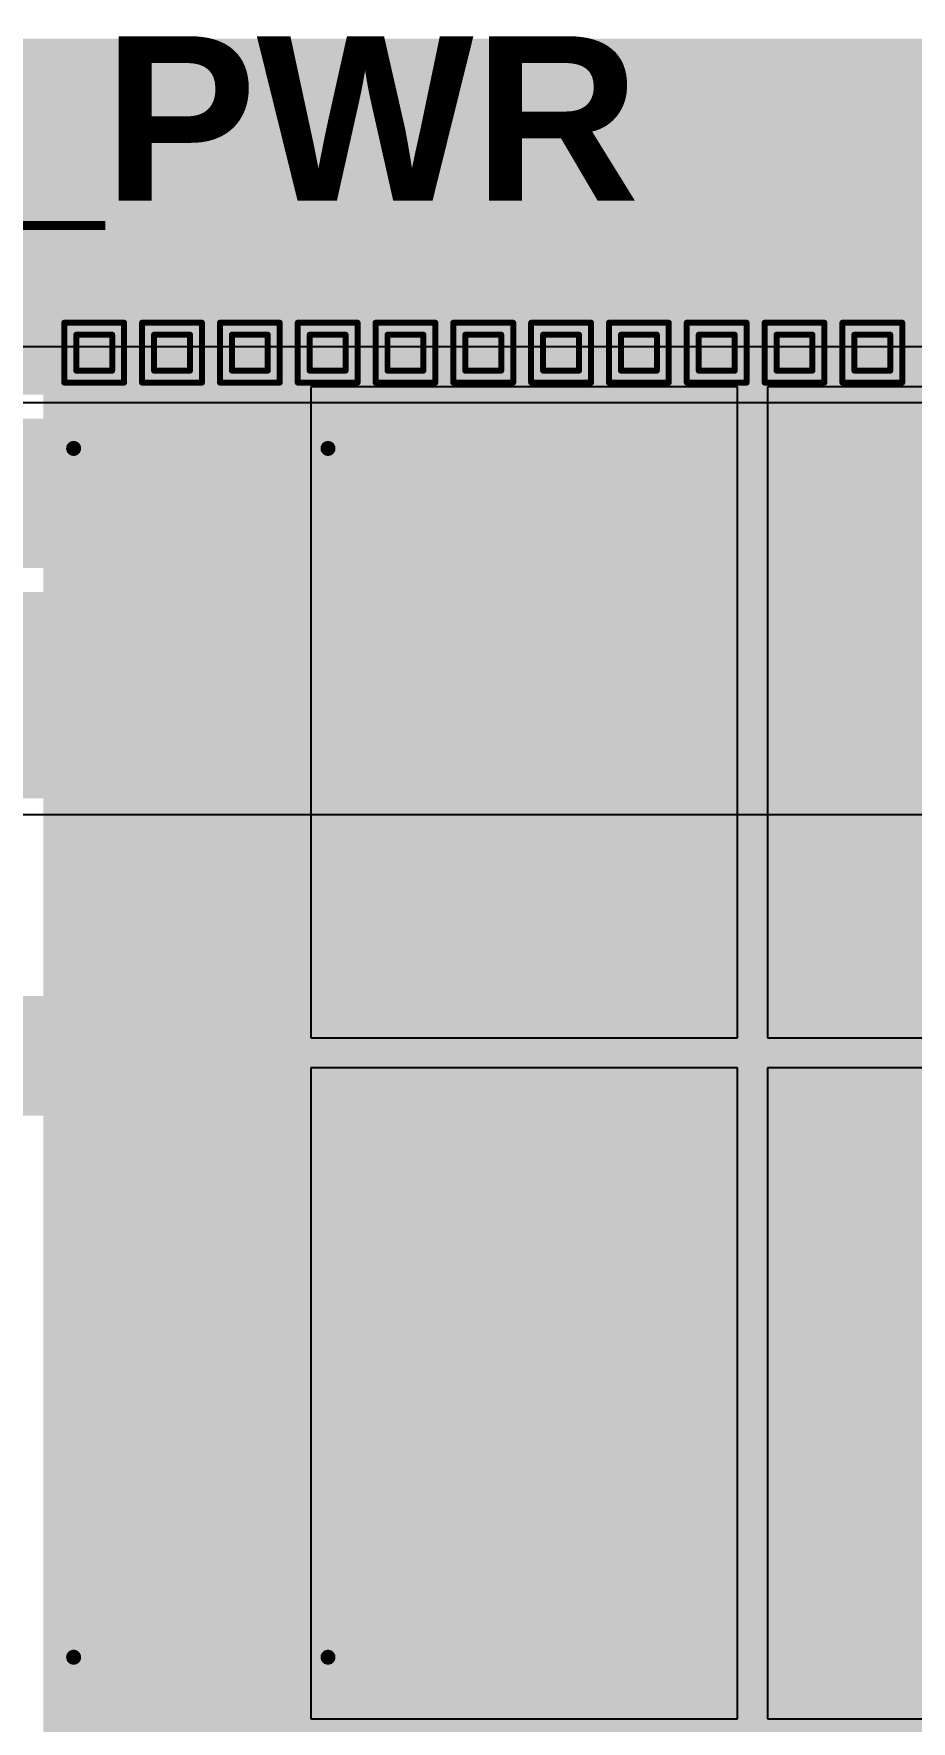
# Model space of a CAD drawing. Header units: inches. Extents: x -0.3 to 9.9, y -0.4 to 5.
# Drawn here: x 2.461 to 2.754, y 2.211 to 2.775 of the extents above; entities that cross this region are included whole.
import ezdxf

# ---------------------------------------------------------------- set-up
doc = ezdxf.new("R2010")
doc.units = ezdxf.units.IN
doc.header["$MEASUREMENT"] = 0
for name, color, linetype in [('Board Outline', 216, 'Continuous'), ('Bottom Layer', 5, 'Continuous'), ('Bottom Solder', 6, 'Continuous'), ('Drill Drawing', 1, 'Continuous'), ('Top Layer', 1, 'Continuous'), ('Top Overlay', 2, 'Continuous'), ('Top Paste', 8, 'Continuous'), ('Top Solder', 216, 'Continuous'), ('Via Holes', 16, 'Continuous')]:
    doc.layers.add(name, color=color, linetype=linetype)
doc.styles.add('Arial_Bold', font='', dxfattribs={"height": 0.2})
doc.styles.get('Arial_Bold').set_extended_font_data('Arial', bold=True)

# ---------------------------------------------------------------- blocks, each defined once
blk = doc.blocks.new('DDPAK_58')
at = {"layer": 'Top Layer'}
for points in [[(-0.2126, 0.32648), (0.2126, 0.32648), (0.2126, 0.05128), (-0.2126, 0.05128)], [(-0.15492, -0.14636), (-0.1128, -0.14636), (-0.1128, -0.2314), (-0.15492, -0.2314)], [(-0.08799, -0.14636), (-0.04587, -0.14636), (-0.04587, -0.2314), (-0.08799, -0.2314)], [(-0.02106, -0.14636), (0.02106, -0.14636), (0.02106, -0.2314), (-0.02106, -0.2314)], [(0.04587, -0.14636), (0.08799, -0.14636), (0.08799, -0.2314), (0.04587, -0.2314)], [(0.1128, -0.14636), (0.15492, -0.14636), (0.15492, -0.2314), (0.1128, -0.2314)]]:
    blk.add_hatch(color=1, dxfattribs=at).paths.add_polyline_path(points)
at = {"layer": 'Top Paste'}
for points in [[(-0.2126, 0.32648), (0.2126, 0.32648), (0.2126, 0.05128), (-0.2126, 0.05128)], [(-0.15492, -0.14636), (-0.1128, -0.14636), (-0.1128, -0.2314), (-0.15492, -0.2314)], [(-0.08799, -0.14636), (-0.04587, -0.14636), (-0.04587, -0.2314), (-0.08799, -0.2314)], [(-0.02106, -0.14636), (0.02106, -0.14636), (0.02106, -0.2314), (-0.02106, -0.2314)], [(0.04587, -0.14636), (0.08799, -0.14636), (0.08799, -0.2314), (0.04587, -0.2314)], [(0.1128, -0.14636), (0.15492, -0.14636), (0.15492, -0.2314), (0.1128, -0.2314)]]:
    blk.add_hatch(color=8, dxfattribs=at).paths.add_polyline_path(points)
at = {"layer": 'Top Solder'}
for points in [[(-0.21457, 0.32844), (0.21457, 0.32844), (0.21457, 0.04931), (-0.21457, 0.04931)], [(-0.15689, -0.14439), (-0.11083, -0.14439), (-0.11083, -0.23337), (-0.15689, -0.23337)], [(-0.08996, -0.14439), (-0.0439, -0.14439), (-0.0439, -0.23337), (-0.08996, -0.23337)], [(-0.02303, -0.14439), (0.02303, -0.14439), (0.02303, -0.23337), (-0.02303, -0.23337)], [(0.0439, -0.14439), (0.08996, -0.14439), (0.08996, -0.23337), (0.0439, -0.23337)], [(0.11083, -0.14439), (0.15689, -0.14439), (0.15689, -0.23337), (0.11083, -0.23337)]]:
    blk.add_hatch(color=216, dxfattribs=at).paths.add_polyline_path(points)
at = {"layer": 'Top Overlay'}
for points in [[(0.202, 0.35, 0.005, 0.005, 0), (-0.202, 0.35, 0.005, 0.005, 0)], [(-0.202, 0.332, 0.005, 0.005, 0), (-0.202, 0.35, 0.005, 0.005, 0)], [(0.202, 0.332, 0.005, 0.005, 0), (0.202, 0.35, 0.005, 0.005, 0)], [(0.202, 0.35, 0.005, 0.005, 0), (0.202, 0.35, 0.005, 0.005, 0)], [(-0.202, -0.038, 0.005, 0.005, 0), (-0.202, 0.047, 0.005, 0.005, 0)], [(0.202, -0.038, 0.005, 0.005, 0), (0.202, 0.047, 0.005, 0.005, 0)], [(0.202, -0.038, 0.005, 0.005, 0), (-0.202, -0.038, 0.005, 0.005, 0)], [(-0.162, -0.191, 0.01, 0.01, 0), (-0.167, -0.186, 0.01, 0.01, 0)], [(-0.167, -0.196, 0.01, 0.01, 0), (-0.167, -0.186, 0.01, 0.01, 0)], [(-0.167, -0.196, 0.01, 0.01, 0), (-0.162, -0.191, 0.01, 0.01, 0)]]:
    blk.add_lwpolyline(points, format="xyseb", dxfattribs=at)
for points in [[(-0.20325, 0.35, 0.0025, 0.0025, 1), (-0.20075, 0.35, 0.0025, 0.0025, 1)], [(-0.20325, 0.35, 0.0025, 0.0025, 1), (-0.20075, 0.35, 0.0025, 0.0025, 1)], [(0.20075, 0.35, 0.0025, 0.0025, 1), (0.20325, 0.35, 0.0025, 0.0025, 1)], [(0.20075, 0.35, 0.0025, 0.0025, 1), (0.20325, 0.35, 0.0025, 0.0025, 1)], [(0.20075, 0.35, 0.0025, 0.0025, 1), (0.20325, 0.35, 0.0025, 0.0025, 1)], [(0.20075, 0.35, 0.0025, 0.0025, 1), (0.20325, 0.35, 0.0025, 0.0025, 1)], [(-0.20325, 0.332, 0.0025, 0.0025, 1), (-0.20075, 0.332, 0.0025, 0.0025, 1)], [(0.20075, 0.332, 0.0025, 0.0025, 1), (0.20325, 0.332, 0.0025, 0.0025, 1)], [(-0.20325, 0.047, 0.0025, 0.0025, 1), (-0.20075, 0.047, 0.0025, 0.0025, 1)], [(0.20075, 0.047, 0.0025, 0.0025, 1), (0.20325, 0.047, 0.0025, 0.0025, 1)], [(-0.20325, -0.038, 0.0025, 0.0025, 1), (-0.20075, -0.038, 0.0025, 0.0025, 1)], [(-0.20325, -0.038, 0.0025, 0.0025, 1), (-0.20075, -0.038, 0.0025, 0.0025, 1)], [(0.20075, -0.038, 0.0025, 0.0025, 1), (0.20325, -0.038, 0.0025, 0.0025, 1)], [(0.20075, -0.038, 0.0025, 0.0025, 1), (0.20325, -0.038, 0.0025, 0.0025, 1)], [(-0.1695, -0.186, 0.005, 0.005, 1), (-0.1645, -0.186, 0.005, 0.005, 1)], [(-0.1695, -0.186, 0.005, 0.005, 1), (-0.1645, -0.186, 0.005, 0.005, 1)], [(-0.1645, -0.191, 0.005, 0.005, 1), (-0.1595, -0.191, 0.005, 0.005, 1)], [(-0.1645, -0.191, 0.005, 0.005, 1), (-0.1595, -0.191, 0.005, 0.005, 1)], [(-0.1695, -0.196, 0.005, 0.005, 1), (-0.1645, -0.196, 0.005, 0.005, 1)], [(-0.1695, -0.196, 0.005, 0.005, 1), (-0.1645, -0.196, 0.005, 0.005, 1)]]:
    blk.add_lwpolyline(points, format="xyseb", close=True, dxfattribs=at)

msp = doc.modelspace()

# ---------------------------------------------------------------- hatches: boundary and pattern name
at = {"layer": 'Bottom Layer'}
for points in [[(2.30882, 2.65395), (2.83982, 2.65395), (2.83982, 2.76295), (2.30882, 2.76295)], [(2.395, 2.519), (3.219, 2.519), (3.219, 2.588), (2.395, 2.588)]]:
    msp.add_hatch(color=5, dxfattribs=at).paths.add_polyline_path(points)
h = msp.add_hatch(color=5, dxfattribs=at)
edge = h.paths.add_edge_path()
edge.add_arc((2.48082, 2.66795), 0.01181, 0, 360)
h = msp.add_hatch(color=5, dxfattribs=at)
edge = h.paths.add_edge_path()
edge.add_arc((2.50682, 2.66795), 0.01181, 0, 360)
h = msp.add_hatch(color=5, dxfattribs=at)
edge = h.paths.add_edge_path()
edge.add_arc((2.53282, 2.66795), 0.01181, 0, 360)
h = msp.add_hatch(color=5, dxfattribs=at)
edge = h.paths.add_edge_path()
edge.add_arc((2.55882, 2.66795), 0.01181, 0, 360)
h = msp.add_hatch(color=5, dxfattribs=at)
edge = h.paths.add_edge_path()
edge.add_arc((2.58482, 2.66795), 0.01181, 0, 360)
h = msp.add_hatch(color=5, dxfattribs=at)
edge = h.paths.add_edge_path()
edge.add_arc((2.61082, 2.66795), 0.01181, 0, 360)
h = msp.add_hatch(color=5, dxfattribs=at)
edge = h.paths.add_edge_path()
edge.add_arc((2.63682, 2.66795), 0.01181, 0, 360)
h = msp.add_hatch(color=5, dxfattribs=at)
edge = h.paths.add_edge_path()
edge.add_arc((2.66282, 2.66795), 0.01181, 0, 360)
h = msp.add_hatch(color=5, dxfattribs=at)
edge = h.paths.add_edge_path()
edge.add_arc((2.68882, 2.66795), 0.01181, 0, 360)
h = msp.add_hatch(color=5, dxfattribs=at)
edge = h.paths.add_edge_path()
edge.add_arc((2.71482, 2.66795), 0.01181, 0, 360)
h = msp.add_hatch(color=5, dxfattribs=at)
edge = h.paths.add_edge_path()
edge.add_arc((2.74082, 2.66795), 0.01181, 0, 360)
at = {"layer": 'Bottom Solder'}
h = msp.add_hatch(color=6, dxfattribs=at)
edge = h.paths.add_edge_path()
edge.add_arc((2.48082, 2.66795), 0.00591, 0, 360)
h = msp.add_hatch(color=6, dxfattribs=at)
edge = h.paths.add_edge_path()
edge.add_arc((2.50682, 2.66795), 0.00591, 0, 360)
h = msp.add_hatch(color=6, dxfattribs=at)
edge = h.paths.add_edge_path()
edge.add_arc((2.53282, 2.66795), 0.00591, 0, 360)
h = msp.add_hatch(color=6, dxfattribs=at)
edge = h.paths.add_edge_path()
edge.add_arc((2.55882, 2.66795), 0.00591, 0, 360)
h = msp.add_hatch(color=6, dxfattribs=at)
edge = h.paths.add_edge_path()
edge.add_arc((2.58482, 2.66795), 0.00591, 0, 360)
h = msp.add_hatch(color=6, dxfattribs=at)
edge = h.paths.add_edge_path()
edge.add_arc((2.61082, 2.66795), 0.00591, 0, 360)
h = msp.add_hatch(color=6, dxfattribs=at)
edge = h.paths.add_edge_path()
edge.add_arc((2.63682, 2.66795), 0.00591, 0, 360)
h = msp.add_hatch(color=6, dxfattribs=at)
edge = h.paths.add_edge_path()
edge.add_arc((2.66282, 2.66795), 0.00591, 0, 360)
h = msp.add_hatch(color=6, dxfattribs=at)
edge = h.paths.add_edge_path()
edge.add_arc((2.68882, 2.66795), 0.00591, 0, 360)
h = msp.add_hatch(color=6, dxfattribs=at)
edge = h.paths.add_edge_path()
edge.add_arc((2.71482, 2.66795), 0.00591, 0, 360)
h = msp.add_hatch(color=6, dxfattribs=at)
edge = h.paths.add_edge_path()
edge.add_arc((2.74082, 2.66795), 0.00591, 0, 360)
at = {"layer": 'Top Layer'}
msp.add_hatch(color=1, dxfattribs=at).paths.add_polyline_path([(2.46382, 2.183), (2.83982, 2.183), (2.83982, 2.69195), (2.46382, 2.69195)])
h = msp.add_hatch(color=1, dxfattribs=at)
edge = h.paths.add_edge_path()
edge.add_arc((2.48082, 2.66795), 0.01181, 0, 360)
h = msp.add_hatch(color=1, dxfattribs=at)
edge = h.paths.add_edge_path()
edge.add_arc((2.50682, 2.66795), 0.01181, 0, 360)
h = msp.add_hatch(color=1, dxfattribs=at)
edge = h.paths.add_edge_path()
edge.add_arc((2.53282, 2.66795), 0.01181, 0, 360)
h = msp.add_hatch(color=1, dxfattribs=at)
edge = h.paths.add_edge_path()
edge.add_arc((2.55882, 2.66795), 0.01181, 0, 360)
h = msp.add_hatch(color=1, dxfattribs=at)
edge = h.paths.add_edge_path()
edge.add_arc((2.58482, 2.66795), 0.01181, 0, 360)
h = msp.add_hatch(color=1, dxfattribs=at)
edge = h.paths.add_edge_path()
edge.add_arc((2.61082, 2.66795), 0.01181, 0, 360)
h = msp.add_hatch(color=1, dxfattribs=at)
edge = h.paths.add_edge_path()
edge.add_arc((2.63682, 2.66795), 0.01181, 0, 360)
h = msp.add_hatch(color=1, dxfattribs=at)
edge = h.paths.add_edge_path()
edge.add_arc((2.66282, 2.66795), 0.01181, 0, 360)
h = msp.add_hatch(color=1, dxfattribs=at)
edge = h.paths.add_edge_path()
edge.add_arc((2.68882, 2.66795), 0.01181, 0, 360)
h = msp.add_hatch(color=1, dxfattribs=at)
edge = h.paths.add_edge_path()
edge.add_arc((2.71482, 2.66795), 0.01181, 0, 360)
h = msp.add_hatch(color=1, dxfattribs=at)
edge = h.paths.add_edge_path()
edge.add_arc((2.74082, 2.66795), 0.01181, 0, 360)
at = {"layer": 'Top Solder'}
h = msp.add_hatch(color=216, dxfattribs=at)
edge = h.paths.add_edge_path()
edge.add_arc((2.48082, 2.66795), 0.00591, 0, 360)
h = msp.add_hatch(color=216, dxfattribs=at)
edge = h.paths.add_edge_path()
edge.add_arc((2.50682, 2.66795), 0.00591, 0, 360)
h = msp.add_hatch(color=216, dxfattribs=at)
edge = h.paths.add_edge_path()
edge.add_arc((2.53282, 2.66795), 0.00591, 0, 360)
h = msp.add_hatch(color=216, dxfattribs=at)
edge = h.paths.add_edge_path()
edge.add_arc((2.55882, 2.66795), 0.00591, 0, 360)
h = msp.add_hatch(color=216, dxfattribs=at)
edge = h.paths.add_edge_path()
edge.add_arc((2.58482, 2.66795), 0.00591, 0, 360)
h = msp.add_hatch(color=216, dxfattribs=at)
edge = h.paths.add_edge_path()
edge.add_arc((2.61082, 2.66795), 0.00591, 0, 360)
h = msp.add_hatch(color=216, dxfattribs=at)
edge = h.paths.add_edge_path()
edge.add_arc((2.63682, 2.66795), 0.00591, 0, 360)
h = msp.add_hatch(color=216, dxfattribs=at)
edge = h.paths.add_edge_path()
edge.add_arc((2.66282, 2.66795), 0.00591, 0, 360)
h = msp.add_hatch(color=216, dxfattribs=at)
edge = h.paths.add_edge_path()
edge.add_arc((2.68882, 2.66795), 0.00591, 0, 360)
h = msp.add_hatch(color=216, dxfattribs=at)
edge = h.paths.add_edge_path()
edge.add_arc((2.71482, 2.66795), 0.00591, 0, 360)
h = msp.add_hatch(color=216, dxfattribs=at)
edge = h.paths.add_edge_path()
edge.add_arc((2.74082, 2.66795), 0.00591, 0, 360)
at = {"layer": 'Via Holes'}
h = msp.add_hatch(color=7, dxfattribs=at)
edge = h.paths.add_edge_path()
edge.add_arc((2.48082, 2.66795), 0.00591, 0, 360)
h = msp.add_hatch(color=7, dxfattribs=at)
edge = h.paths.add_edge_path()
edge.add_arc((2.50682, 2.66795), 0.00591, 0, 360)
h = msp.add_hatch(color=7, dxfattribs=at)
edge = h.paths.add_edge_path()
edge.add_arc((2.53282, 2.66795), 0.00591, 0, 360)
h = msp.add_hatch(color=7, dxfattribs=at)
edge = h.paths.add_edge_path()
edge.add_arc((2.55882, 2.66795), 0.00591, 0, 360)
h = msp.add_hatch(color=7, dxfattribs=at)
edge = h.paths.add_edge_path()
edge.add_arc((2.58482, 2.66795), 0.00591, 0, 360)
h = msp.add_hatch(color=7, dxfattribs=at)
edge = h.paths.add_edge_path()
edge.add_arc((2.61082, 2.66795), 0.00591, 0, 360)
h = msp.add_hatch(color=7, dxfattribs=at)
edge = h.paths.add_edge_path()
edge.add_arc((2.63682, 2.66795), 0.00591, 0, 360)
h = msp.add_hatch(color=7, dxfattribs=at)
edge = h.paths.add_edge_path()
edge.add_arc((2.66282, 2.66795), 0.00591, 0, 360)
h = msp.add_hatch(color=7, dxfattribs=at)
edge = h.paths.add_edge_path()
edge.add_arc((2.68882, 2.66795), 0.00591, 0, 360)
h = msp.add_hatch(color=7, dxfattribs=at)
edge = h.paths.add_edge_path()
edge.add_arc((2.71482, 2.66795), 0.00591, 0, 360)
h = msp.add_hatch(color=7, dxfattribs=at)
edge = h.paths.add_edge_path()
edge.add_arc((2.74082, 2.66795), 0.00591, 0, 360)

# ---------------------------------------------------------------- linework, layer by layer
at = {"layer": 'Board Outline'}
msp.add_lwpolyline([(-0.11718, 2.76795, 0.01, 0.01, 0), (4.62523, 2.76795, 0.01, 0.01, 0)], format="xyseb", dxfattribs=at)
at = {"layer": 'Bottom Layer'}
for p, q in [((1.47906, 2.67), (3.41771, 2.67)), ((3.10182, 2.65121), (1.84329, 2.65121)), ((2.41217, 2.51359), (3.219, 2.51359))]:
    msp.add_line(p, q, dxfattribs=at)
msp.add_lwpolyline([(1.84329, 2.62095, 0.05, 0.05, 0), (3.10182, 2.62095, 0.05, 0.05, 0)], format="xyseb", dxfattribs=at)
at = {"layer": 'Drill Drawing'}
for points in [[(2.47082, 2.67795, 0.002, 0.002, 0), (2.49082, 2.67795, 0.002, 0.002, 0)], [(2.47082, 2.65795, 0.002, 0.002, 0), (2.47082, 2.67795, 0.002, 0.002, 0)], [(2.49082, 2.65795, 0.002, 0.002, 0), (2.49082, 2.67795, 0.002, 0.002, 0)], [(2.49682, 2.67795, 0.002, 0.002, 0), (2.51682, 2.67795, 0.002, 0.002, 0)], [(2.49682, 2.65795, 0.002, 0.002, 0), (2.49682, 2.67795, 0.002, 0.002, 0)], [(2.51682, 2.65795, 0.002, 0.002, 0), (2.51682, 2.67795, 0.002, 0.002, 0)], [(2.52282, 2.67795, 0.002, 0.002, 0), (2.54282, 2.67795, 0.002, 0.002, 0)], [(2.52282, 2.65795, 0.002, 0.002, 0), (2.52282, 2.67795, 0.002, 0.002, 0)], [(2.54282, 2.65795, 0.002, 0.002, 0), (2.54282, 2.67795, 0.002, 0.002, 0)], [(2.54882, 2.67795, 0.002, 0.002, 0), (2.56882, 2.67795, 0.002, 0.002, 0)], [(2.54882, 2.65795, 0.002, 0.002, 0), (2.54882, 2.67795, 0.002, 0.002, 0)], [(2.56882, 2.65795, 0.002, 0.002, 0), (2.56882, 2.67795, 0.002, 0.002, 0)], [(2.57482, 2.67795, 0.002, 0.002, 0), (2.59482, 2.67795, 0.002, 0.002, 0)], [(2.57482, 2.65795, 0.002, 0.002, 0), (2.57482, 2.67795, 0.002, 0.002, 0)], [(2.59482, 2.65795, 0.002, 0.002, 0), (2.59482, 2.67795, 0.002, 0.002, 0)], [(2.60082, 2.67795, 0.002, 0.002, 0), (2.62082, 2.67795, 0.002, 0.002, 0)], [(2.60082, 2.65795, 0.002, 0.002, 0), (2.60082, 2.67795, 0.002, 0.002, 0)], [(2.62082, 2.65795, 0.002, 0.002, 0), (2.62082, 2.67795, 0.002, 0.002, 0)], [(2.62682, 2.67795, 0.002, 0.002, 0), (2.64682, 2.67795, 0.002, 0.002, 0)], [(2.62682, 2.65795, 0.002, 0.002, 0), (2.62682, 2.67795, 0.002, 0.002, 0)], [(2.64682, 2.65795, 0.002, 0.002, 0), (2.64682, 2.67795, 0.002, 0.002, 0)], [(2.65282, 2.67795, 0.002, 0.002, 0), (2.67282, 2.67795, 0.002, 0.002, 0)], [(2.65282, 2.65795, 0.002, 0.002, 0), (2.65282, 2.67795, 0.002, 0.002, 0)], [(2.67282, 2.65795, 0.002, 0.002, 0), (2.67282, 2.67795, 0.002, 0.002, 0)], [(2.67882, 2.67795, 0.002, 0.002, 0), (2.69882, 2.67795, 0.002, 0.002, 0)], [(2.67882, 2.65795, 0.002, 0.002, 0), (2.67882, 2.67795, 0.002, 0.002, 0)], [(2.69882, 2.65795, 0.002, 0.002, 0), (2.69882, 2.67795, 0.002, 0.002, 0)], [(2.70482, 2.67795, 0.002, 0.002, 0), (2.72482, 2.67795, 0.002, 0.002, 0)], [(2.70482, 2.65795, 0.002, 0.002, 0), (2.70482, 2.67795, 0.002, 0.002, 0)], [(2.72482, 2.65795, 0.002, 0.002, 0), (2.72482, 2.67795, 0.002, 0.002, 0)], [(2.73082, 2.67795, 0.002, 0.002, 0), (2.75082, 2.67795, 0.002, 0.002, 0)], [(2.73082, 2.65795, 0.002, 0.002, 0), (2.73082, 2.67795, 0.002, 0.002, 0)], [(2.75082, 2.65795, 0.002, 0.002, 0), (2.75082, 2.67795, 0.002, 0.002, 0)], [(2.47482, 2.67395, 0.002, 0.002, 0), (2.48682, 2.67395, 0.002, 0.002, 0)], [(2.47482, 2.66195, 0.002, 0.002, 0), (2.47482, 2.67395, 0.002, 0.002, 0)], [(2.48682, 2.66195, 0.002, 0.002, 0), (2.48682, 2.67395, 0.002, 0.002, 0)], [(2.50082, 2.67395, 0.002, 0.002, 0), (2.51282, 2.67395, 0.002, 0.002, 0)], [(2.50082, 2.66195, 0.002, 0.002, 0), (2.50082, 2.67395, 0.002, 0.002, 0)], [(2.51282, 2.66195, 0.002, 0.002, 0), (2.51282, 2.67395, 0.002, 0.002, 0)], [(2.52682, 2.67395, 0.002, 0.002, 0), (2.53882, 2.67395, 0.002, 0.002, 0)], [(2.52682, 2.66195, 0.002, 0.002, 0), (2.52682, 2.67395, 0.002, 0.002, 0)], [(2.53882, 2.66195, 0.002, 0.002, 0), (2.53882, 2.67395, 0.002, 0.002, 0)], [(2.55282, 2.67395, 0.002, 0.002, 0), (2.56482, 2.67395, 0.002, 0.002, 0)], [(2.55282, 2.66195, 0.002, 0.002, 0), (2.55282, 2.67395, 0.002, 0.002, 0)], [(2.56482, 2.66195, 0.002, 0.002, 0), (2.56482, 2.67395, 0.002, 0.002, 0)], [(2.57882, 2.67395, 0.002, 0.002, 0), (2.59082, 2.67395, 0.002, 0.002, 0)], [(2.57882, 2.66195, 0.002, 0.002, 0), (2.57882, 2.67395, 0.002, 0.002, 0)], [(2.59082, 2.66195, 0.002, 0.002, 0), (2.59082, 2.67395, 0.002, 0.002, 0)], [(2.60482, 2.67395, 0.002, 0.002, 0), (2.61682, 2.67395, 0.002, 0.002, 0)], [(2.60482, 2.66195, 0.002, 0.002, 0), (2.60482, 2.67395, 0.002, 0.002, 0)], [(2.61682, 2.66195, 0.002, 0.002, 0), (2.61682, 2.67395, 0.002, 0.002, 0)], [(2.63082, 2.67395, 0.002, 0.002, 0), (2.64282, 2.67395, 0.002, 0.002, 0)], [(2.63082, 2.66195, 0.002, 0.002, 0), (2.63082, 2.67395, 0.002, 0.002, 0)], [(2.64282, 2.66195, 0.002, 0.002, 0), (2.64282, 2.67395, 0.002, 0.002, 0)], [(2.65682, 2.67395, 0.002, 0.002, 0), (2.66882, 2.67395, 0.002, 0.002, 0)], [(2.65682, 2.66195, 0.002, 0.002, 0), (2.65682, 2.67395, 0.002, 0.002, 0)], [(2.66882, 2.66195, 0.002, 0.002, 0), (2.66882, 2.67395, 0.002, 0.002, 0)], [(2.68282, 2.67395, 0.002, 0.002, 0), (2.69482, 2.67395, 0.002, 0.002, 0)], [(2.68282, 2.66195, 0.002, 0.002, 0), (2.68282, 2.67395, 0.002, 0.002, 0)], [(2.69482, 2.66195, 0.002, 0.002, 0), (2.69482, 2.67395, 0.002, 0.002, 0)], [(2.70882, 2.67395, 0.002, 0.002, 0), (2.72082, 2.67395, 0.002, 0.002, 0)], [(2.70882, 2.66195, 0.002, 0.002, 0), (2.70882, 2.67395, 0.002, 0.002, 0)], [(2.72082, 2.66195, 0.002, 0.002, 0), (2.72082, 2.67395, 0.002, 0.002, 0)], [(2.73482, 2.67395, 0.002, 0.002, 0), (2.74682, 2.67395, 0.002, 0.002, 0)], [(2.73482, 2.66195, 0.002, 0.002, 0), (2.73482, 2.67395, 0.002, 0.002, 0)], [(2.74682, 2.66195, 0.002, 0.002, 0), (2.74682, 2.67395, 0.002, 0.002, 0)], [(2.47482, 2.66195, 0.002, 0.002, 0), (2.48682, 2.66195, 0.002, 0.002, 0)], [(2.50082, 2.66195, 0.002, 0.002, 0), (2.51282, 2.66195, 0.002, 0.002, 0)], [(2.52682, 2.66195, 0.002, 0.002, 0), (2.53882, 2.66195, 0.002, 0.002, 0)], [(2.55282, 2.66195, 0.002, 0.002, 0), (2.56482, 2.66195, 0.002, 0.002, 0)], [(2.57882, 2.66195, 0.002, 0.002, 0), (2.59082, 2.66195, 0.002, 0.002, 0)], [(2.60482, 2.66195, 0.002, 0.002, 0), (2.61682, 2.66195, 0.002, 0.002, 0)], [(2.63082, 2.66195, 0.002, 0.002, 0), (2.64282, 2.66195, 0.002, 0.002, 0)], [(2.65682, 2.66195, 0.002, 0.002, 0), (2.66882, 2.66195, 0.002, 0.002, 0)], [(2.68282, 2.66195, 0.002, 0.002, 0), (2.69482, 2.66195, 0.002, 0.002, 0)], [(2.70882, 2.66195, 0.002, 0.002, 0), (2.72082, 2.66195, 0.002, 0.002, 0)], [(2.73482, 2.66195, 0.002, 0.002, 0), (2.74682, 2.66195, 0.002, 0.002, 0)], [(2.47082, 2.65795, 0.002, 0.002, 0), (2.49082, 2.65795, 0.002, 0.002, 0)], [(2.49682, 2.65795, 0.002, 0.002, 0), (2.51682, 2.65795, 0.002, 0.002, 0)], [(2.52282, 2.65795, 0.002, 0.002, 0), (2.54282, 2.65795, 0.002, 0.002, 0)], [(2.54882, 2.65795, 0.002, 0.002, 0), (2.56882, 2.65795, 0.002, 0.002, 0)], [(2.57482, 2.65795, 0.002, 0.002, 0), (2.59482, 2.65795, 0.002, 0.002, 0)], [(2.60082, 2.65795, 0.002, 0.002, 0), (2.62082, 2.65795, 0.002, 0.002, 0)], [(2.62682, 2.65795, 0.002, 0.002, 0), (2.64682, 2.65795, 0.002, 0.002, 0)], [(2.65282, 2.65795, 0.002, 0.002, 0), (2.67282, 2.65795, 0.002, 0.002, 0)], [(2.67882, 2.65795, 0.002, 0.002, 0), (2.69882, 2.65795, 0.002, 0.002, 0)], [(2.70482, 2.65795, 0.002, 0.002, 0), (2.72482, 2.65795, 0.002, 0.002, 0)], [(2.73082, 2.65795, 0.002, 0.002, 0), (2.75082, 2.65795, 0.002, 0.002, 0)]]:
    msp.add_lwpolyline(points, format="xyseb", dxfattribs=at)
for points in [[(2.47032, 2.67795, 0.001, 0.001, 1), (2.47132, 2.67795, 0.001, 0.001, 1)], [(2.47032, 2.67795, 0.001, 0.001, 1), (2.47132, 2.67795, 0.001, 0.001, 1)], [(2.49032, 2.67795, 0.001, 0.001, 1), (2.49132, 2.67795, 0.001, 0.001, 1)], [(2.49032, 2.67795, 0.001, 0.001, 1), (2.49132, 2.67795, 0.001, 0.001, 1)], [(2.49632, 2.67795, 0.001, 0.001, 1), (2.49732, 2.67795, 0.001, 0.001, 1)], [(2.49632, 2.67795, 0.001, 0.001, 1), (2.49732, 2.67795, 0.001, 0.001, 1)], [(2.51632, 2.67795, 0.001, 0.001, 1), (2.51732, 2.67795, 0.001, 0.001, 1)], [(2.51632, 2.67795, 0.001, 0.001, 1), (2.51732, 2.67795, 0.001, 0.001, 1)], [(2.52232, 2.67795, 0.001, 0.001, 1), (2.52332, 2.67795, 0.001, 0.001, 1)], [(2.52232, 2.67795, 0.001, 0.001, 1), (2.52332, 2.67795, 0.001, 0.001, 1)], [(2.54232, 2.67795, 0.001, 0.001, 1), (2.54332, 2.67795, 0.001, 0.001, 1)], [(2.54232, 2.67795, 0.001, 0.001, 1), (2.54332, 2.67795, 0.001, 0.001, 1)], [(2.54832, 2.67795, 0.001, 0.001, 1), (2.54932, 2.67795, 0.001, 0.001, 1)], [(2.54832, 2.67795, 0.001, 0.001, 1), (2.54932, 2.67795, 0.001, 0.001, 1)], [(2.56832, 2.67795, 0.001, 0.001, 1), (2.56932, 2.67795, 0.001, 0.001, 1)], [(2.56832, 2.67795, 0.001, 0.001, 1), (2.56932, 2.67795, 0.001, 0.001, 1)], [(2.57432, 2.67795, 0.001, 0.001, 1), (2.57532, 2.67795, 0.001, 0.001, 1)], [(2.57432, 2.67795, 0.001, 0.001, 1), (2.57532, 2.67795, 0.001, 0.001, 1)], [(2.59432, 2.67795, 0.001, 0.001, 1), (2.59532, 2.67795, 0.001, 0.001, 1)], [(2.59432, 2.67795, 0.001, 0.001, 1), (2.59532, 2.67795, 0.001, 0.001, 1)], [(2.60032, 2.67795, 0.001, 0.001, 1), (2.60132, 2.67795, 0.001, 0.001, 1)], [(2.60032, 2.67795, 0.001, 0.001, 1), (2.60132, 2.67795, 0.001, 0.001, 1)], [(2.62032, 2.67795, 0.001, 0.001, 1), (2.62132, 2.67795, 0.001, 0.001, 1)], [(2.62032, 2.67795, 0.001, 0.001, 1), (2.62132, 2.67795, 0.001, 0.001, 1)], [(2.62632, 2.67795, 0.001, 0.001, 1), (2.62732, 2.67795, 0.001, 0.001, 1)], [(2.62632, 2.67795, 0.001, 0.001, 1), (2.62732, 2.67795, 0.001, 0.001, 1)], [(2.64632, 2.67795, 0.001, 0.001, 1), (2.64732, 2.67795, 0.001, 0.001, 1)], [(2.64632, 2.67795, 0.001, 0.001, 1), (2.64732, 2.67795, 0.001, 0.001, 1)], [(2.65232, 2.67795, 0.001, 0.001, 1), (2.65332, 2.67795, 0.001, 0.001, 1)], [(2.65232, 2.67795, 0.001, 0.001, 1), (2.65332, 2.67795, 0.001, 0.001, 1)], [(2.67232, 2.67795, 0.001, 0.001, 1), (2.67332, 2.67795, 0.001, 0.001, 1)], [(2.67232, 2.67795, 0.001, 0.001, 1), (2.67332, 2.67795, 0.001, 0.001, 1)], [(2.67832, 2.67795, 0.001, 0.001, 1), (2.67932, 2.67795, 0.001, 0.001, 1)], [(2.67832, 2.67795, 0.001, 0.001, 1), (2.67932, 2.67795, 0.001, 0.001, 1)], [(2.69832, 2.67795, 0.001, 0.001, 1), (2.69932, 2.67795, 0.001, 0.001, 1)], [(2.69832, 2.67795, 0.001, 0.001, 1), (2.69932, 2.67795, 0.001, 0.001, 1)], [(2.70432, 2.67795, 0.001, 0.001, 1), (2.70532, 2.67795, 0.001, 0.001, 1)], [(2.70432, 2.67795, 0.001, 0.001, 1), (2.70532, 2.67795, 0.001, 0.001, 1)], [(2.72432, 2.67795, 0.001, 0.001, 1), (2.72532, 2.67795, 0.001, 0.001, 1)], [(2.72432, 2.67795, 0.001, 0.001, 1), (2.72532, 2.67795, 0.001, 0.001, 1)], [(2.73032, 2.67795, 0.001, 0.001, 1), (2.73132, 2.67795, 0.001, 0.001, 1)], [(2.73032, 2.67795, 0.001, 0.001, 1), (2.73132, 2.67795, 0.001, 0.001, 1)], [(2.75032, 2.67795, 0.001, 0.001, 1), (2.75132, 2.67795, 0.001, 0.001, 1)], [(2.75032, 2.67795, 0.001, 0.001, 1), (2.75132, 2.67795, 0.001, 0.001, 1)], [(2.47432, 2.67395, 0.001, 0.001, 1), (2.47532, 2.67395, 0.001, 0.001, 1)], [(2.47432, 2.67395, 0.001, 0.001, 1), (2.47532, 2.67395, 0.001, 0.001, 1)], [(2.48632, 2.67395, 0.001, 0.001, 1), (2.48732, 2.67395, 0.001, 0.001, 1)], [(2.48632, 2.67395, 0.001, 0.001, 1), (2.48732, 2.67395, 0.001, 0.001, 1)], [(2.50032, 2.67395, 0.001, 0.001, 1), (2.50132, 2.67395, 0.001, 0.001, 1)], [(2.50032, 2.67395, 0.001, 0.001, 1), (2.50132, 2.67395, 0.001, 0.001, 1)], [(2.51232, 2.67395, 0.001, 0.001, 1), (2.51332, 2.67395, 0.001, 0.001, 1)], [(2.51232, 2.67395, 0.001, 0.001, 1), (2.51332, 2.67395, 0.001, 0.001, 1)], [(2.52632, 2.67395, 0.001, 0.001, 1), (2.52732, 2.67395, 0.001, 0.001, 1)], [(2.52632, 2.67395, 0.001, 0.001, 1), (2.52732, 2.67395, 0.001, 0.001, 1)], [(2.53832, 2.67395, 0.001, 0.001, 1), (2.53932, 2.67395, 0.001, 0.001, 1)], [(2.53832, 2.67395, 0.001, 0.001, 1), (2.53932, 2.67395, 0.001, 0.001, 1)], [(2.55232, 2.67395, 0.001, 0.001, 1), (2.55332, 2.67395, 0.001, 0.001, 1)], [(2.55232, 2.67395, 0.001, 0.001, 1), (2.55332, 2.67395, 0.001, 0.001, 1)], [(2.56432, 2.67395, 0.001, 0.001, 1), (2.56532, 2.67395, 0.001, 0.001, 1)], [(2.56432, 2.67395, 0.001, 0.001, 1), (2.56532, 2.67395, 0.001, 0.001, 1)], [(2.57832, 2.67395, 0.001, 0.001, 1), (2.57932, 2.67395, 0.001, 0.001, 1)], [(2.57832, 2.67395, 0.001, 0.001, 1), (2.57932, 2.67395, 0.001, 0.001, 1)], [(2.59032, 2.67395, 0.001, 0.001, 1), (2.59132, 2.67395, 0.001, 0.001, 1)], [(2.59032, 2.67395, 0.001, 0.001, 1), (2.59132, 2.67395, 0.001, 0.001, 1)], [(2.60432, 2.67395, 0.001, 0.001, 1), (2.60532, 2.67395, 0.001, 0.001, 1)], [(2.60432, 2.67395, 0.001, 0.001, 1), (2.60532, 2.67395, 0.001, 0.001, 1)], [(2.61632, 2.67395, 0.001, 0.001, 1), (2.61732, 2.67395, 0.001, 0.001, 1)], [(2.61632, 2.67395, 0.001, 0.001, 1), (2.61732, 2.67395, 0.001, 0.001, 1)], [(2.63032, 2.67395, 0.001, 0.001, 1), (2.63132, 2.67395, 0.001, 0.001, 1)], [(2.63032, 2.67395, 0.001, 0.001, 1), (2.63132, 2.67395, 0.001, 0.001, 1)], [(2.64232, 2.67395, 0.001, 0.001, 1), (2.64332, 2.67395, 0.001, 0.001, 1)], [(2.64232, 2.67395, 0.001, 0.001, 1), (2.64332, 2.67395, 0.001, 0.001, 1)], [(2.65632, 2.67395, 0.001, 0.001, 1), (2.65732, 2.67395, 0.001, 0.001, 1)], [(2.65632, 2.67395, 0.001, 0.001, 1), (2.65732, 2.67395, 0.001, 0.001, 1)], [(2.66832, 2.67395, 0.001, 0.001, 1), (2.66932, 2.67395, 0.001, 0.001, 1)], [(2.66832, 2.67395, 0.001, 0.001, 1), (2.66932, 2.67395, 0.001, 0.001, 1)], [(2.68232, 2.67395, 0.001, 0.001, 1), (2.68332, 2.67395, 0.001, 0.001, 1)], [(2.68232, 2.67395, 0.001, 0.001, 1), (2.68332, 2.67395, 0.001, 0.001, 1)], [(2.69432, 2.67395, 0.001, 0.001, 1), (2.69532, 2.67395, 0.001, 0.001, 1)], [(2.69432, 2.67395, 0.001, 0.001, 1), (2.69532, 2.67395, 0.001, 0.001, 1)], [(2.70832, 2.67395, 0.001, 0.001, 1), (2.70932, 2.67395, 0.001, 0.001, 1)], [(2.70832, 2.67395, 0.001, 0.001, 1), (2.70932, 2.67395, 0.001, 0.001, 1)], [(2.72032, 2.67395, 0.001, 0.001, 1), (2.72132, 2.67395, 0.001, 0.001, 1)], [(2.72032, 2.67395, 0.001, 0.001, 1), (2.72132, 2.67395, 0.001, 0.001, 1)], [(2.73432, 2.67395, 0.001, 0.001, 1), (2.73532, 2.67395, 0.001, 0.001, 1)], [(2.73432, 2.67395, 0.001, 0.001, 1), (2.73532, 2.67395, 0.001, 0.001, 1)], [(2.74632, 2.67395, 0.001, 0.001, 1), (2.74732, 2.67395, 0.001, 0.001, 1)], [(2.74632, 2.67395, 0.001, 0.001, 1), (2.74732, 2.67395, 0.001, 0.001, 1)], [(2.47432, 2.66195, 0.001, 0.001, 1), (2.47532, 2.66195, 0.001, 0.001, 1)], [(2.47432, 2.66195, 0.001, 0.001, 1), (2.47532, 2.66195, 0.001, 0.001, 1)], [(2.48632, 2.66195, 0.001, 0.001, 1), (2.48732, 2.66195, 0.001, 0.001, 1)], [(2.48632, 2.66195, 0.001, 0.001, 1), (2.48732, 2.66195, 0.001, 0.001, 1)], [(2.50032, 2.66195, 0.001, 0.001, 1), (2.50132, 2.66195, 0.001, 0.001, 1)], [(2.50032, 2.66195, 0.001, 0.001, 1), (2.50132, 2.66195, 0.001, 0.001, 1)], [(2.51232, 2.66195, 0.001, 0.001, 1), (2.51332, 2.66195, 0.001, 0.001, 1)], [(2.51232, 2.66195, 0.001, 0.001, 1), (2.51332, 2.66195, 0.001, 0.001, 1)], [(2.52632, 2.66195, 0.001, 0.001, 1), (2.52732, 2.66195, 0.001, 0.001, 1)], [(2.52632, 2.66195, 0.001, 0.001, 1), (2.52732, 2.66195, 0.001, 0.001, 1)], [(2.53832, 2.66195, 0.001, 0.001, 1), (2.53932, 2.66195, 0.001, 0.001, 1)], [(2.53832, 2.66195, 0.001, 0.001, 1), (2.53932, 2.66195, 0.001, 0.001, 1)], [(2.55232, 2.66195, 0.001, 0.001, 1), (2.55332, 2.66195, 0.001, 0.001, 1)], [(2.55232, 2.66195, 0.001, 0.001, 1), (2.55332, 2.66195, 0.001, 0.001, 1)], [(2.56432, 2.66195, 0.001, 0.001, 1), (2.56532, 2.66195, 0.001, 0.001, 1)], [(2.56432, 2.66195, 0.001, 0.001, 1), (2.56532, 2.66195, 0.001, 0.001, 1)], [(2.57832, 2.66195, 0.001, 0.001, 1), (2.57932, 2.66195, 0.001, 0.001, 1)], [(2.57832, 2.66195, 0.001, 0.001, 1), (2.57932, 2.66195, 0.001, 0.001, 1)], [(2.59032, 2.66195, 0.001, 0.001, 1), (2.59132, 2.66195, 0.001, 0.001, 1)], [(2.59032, 2.66195, 0.001, 0.001, 1), (2.59132, 2.66195, 0.001, 0.001, 1)], [(2.60432, 2.66195, 0.001, 0.001, 1), (2.60532, 2.66195, 0.001, 0.001, 1)], [(2.60432, 2.66195, 0.001, 0.001, 1), (2.60532, 2.66195, 0.001, 0.001, 1)], [(2.61632, 2.66195, 0.001, 0.001, 1), (2.61732, 2.66195, 0.001, 0.001, 1)], [(2.61632, 2.66195, 0.001, 0.001, 1), (2.61732, 2.66195, 0.001, 0.001, 1)], [(2.63032, 2.66195, 0.001, 0.001, 1), (2.63132, 2.66195, 0.001, 0.001, 1)], [(2.63032, 2.66195, 0.001, 0.001, 1), (2.63132, 2.66195, 0.001, 0.001, 1)], [(2.64232, 2.66195, 0.001, 0.001, 1), (2.64332, 2.66195, 0.001, 0.001, 1)], [(2.64232, 2.66195, 0.001, 0.001, 1), (2.64332, 2.66195, 0.001, 0.001, 1)], [(2.65632, 2.66195, 0.001, 0.001, 1), (2.65732, 2.66195, 0.001, 0.001, 1)], [(2.65632, 2.66195, 0.001, 0.001, 1), (2.65732, 2.66195, 0.001, 0.001, 1)], [(2.66832, 2.66195, 0.001, 0.001, 1), (2.66932, 2.66195, 0.001, 0.001, 1)], [(2.66832, 2.66195, 0.001, 0.001, 1), (2.66932, 2.66195, 0.001, 0.001, 1)], [(2.68232, 2.66195, 0.001, 0.001, 1), (2.68332, 2.66195, 0.001, 0.001, 1)], [(2.68232, 2.66195, 0.001, 0.001, 1), (2.68332, 2.66195, 0.001, 0.001, 1)], [(2.69432, 2.66195, 0.001, 0.001, 1), (2.69532, 2.66195, 0.001, 0.001, 1)], [(2.69432, 2.66195, 0.001, 0.001, 1), (2.69532, 2.66195, 0.001, 0.001, 1)], [(2.70832, 2.66195, 0.001, 0.001, 1), (2.70932, 2.66195, 0.001, 0.001, 1)], [(2.70832, 2.66195, 0.001, 0.001, 1), (2.70932, 2.66195, 0.001, 0.001, 1)], [(2.72032, 2.66195, 0.001, 0.001, 1), (2.72132, 2.66195, 0.001, 0.001, 1)], [(2.72032, 2.66195, 0.001, 0.001, 1), (2.72132, 2.66195, 0.001, 0.001, 1)], [(2.73432, 2.66195, 0.001, 0.001, 1), (2.73532, 2.66195, 0.001, 0.001, 1)], [(2.73432, 2.66195, 0.001, 0.001, 1), (2.73532, 2.66195, 0.001, 0.001, 1)], [(2.74632, 2.66195, 0.001, 0.001, 1), (2.74732, 2.66195, 0.001, 0.001, 1)], [(2.74632, 2.66195, 0.001, 0.001, 1), (2.74732, 2.66195, 0.001, 0.001, 1)], [(2.47032, 2.65795, 0.001, 0.001, 1), (2.47132, 2.65795, 0.001, 0.001, 1)], [(2.47032, 2.65795, 0.001, 0.001, 1), (2.47132, 2.65795, 0.001, 0.001, 1)], [(2.49032, 2.65795, 0.001, 0.001, 1), (2.49132, 2.65795, 0.001, 0.001, 1)], [(2.49032, 2.65795, 0.001, 0.001, 1), (2.49132, 2.65795, 0.001, 0.001, 1)], [(2.49632, 2.65795, 0.001, 0.001, 1), (2.49732, 2.65795, 0.001, 0.001, 1)], [(2.49632, 2.65795, 0.001, 0.001, 1), (2.49732, 2.65795, 0.001, 0.001, 1)], [(2.51632, 2.65795, 0.001, 0.001, 1), (2.51732, 2.65795, 0.001, 0.001, 1)], [(2.51632, 2.65795, 0.001, 0.001, 1), (2.51732, 2.65795, 0.001, 0.001, 1)], [(2.52232, 2.65795, 0.001, 0.001, 1), (2.52332, 2.65795, 0.001, 0.001, 1)], [(2.52232, 2.65795, 0.001, 0.001, 1), (2.52332, 2.65795, 0.001, 0.001, 1)], [(2.54232, 2.65795, 0.001, 0.001, 1), (2.54332, 2.65795, 0.001, 0.001, 1)], [(2.54232, 2.65795, 0.001, 0.001, 1), (2.54332, 2.65795, 0.001, 0.001, 1)], [(2.54832, 2.65795, 0.001, 0.001, 1), (2.54932, 2.65795, 0.001, 0.001, 1)], [(2.54832, 2.65795, 0.001, 0.001, 1), (2.54932, 2.65795, 0.001, 0.001, 1)], [(2.56832, 2.65795, 0.001, 0.001, 1), (2.56932, 2.65795, 0.001, 0.001, 1)], [(2.56832, 2.65795, 0.001, 0.001, 1), (2.56932, 2.65795, 0.001, 0.001, 1)], [(2.57432, 2.65795, 0.001, 0.001, 1), (2.57532, 2.65795, 0.001, 0.001, 1)], [(2.57432, 2.65795, 0.001, 0.001, 1), (2.57532, 2.65795, 0.001, 0.001, 1)], [(2.59432, 2.65795, 0.001, 0.001, 1), (2.59532, 2.65795, 0.001, 0.001, 1)], [(2.59432, 2.65795, 0.001, 0.001, 1), (2.59532, 2.65795, 0.001, 0.001, 1)], [(2.60032, 2.65795, 0.001, 0.001, 1), (2.60132, 2.65795, 0.001, 0.001, 1)], [(2.60032, 2.65795, 0.001, 0.001, 1), (2.60132, 2.65795, 0.001, 0.001, 1)], [(2.62032, 2.65795, 0.001, 0.001, 1), (2.62132, 2.65795, 0.001, 0.001, 1)], [(2.62032, 2.65795, 0.001, 0.001, 1), (2.62132, 2.65795, 0.001, 0.001, 1)], [(2.62632, 2.65795, 0.001, 0.001, 1), (2.62732, 2.65795, 0.001, 0.001, 1)], [(2.62632, 2.65795, 0.001, 0.001, 1), (2.62732, 2.65795, 0.001, 0.001, 1)], [(2.64632, 2.65795, 0.001, 0.001, 1), (2.64732, 2.65795, 0.001, 0.001, 1)], [(2.64632, 2.65795, 0.001, 0.001, 1), (2.64732, 2.65795, 0.001, 0.001, 1)], [(2.65232, 2.65795, 0.001, 0.001, 1), (2.65332, 2.65795, 0.001, 0.001, 1)], [(2.65232, 2.65795, 0.001, 0.001, 1), (2.65332, 2.65795, 0.001, 0.001, 1)], [(2.67232, 2.65795, 0.001, 0.001, 1), (2.67332, 2.65795, 0.001, 0.001, 1)], [(2.67232, 2.65795, 0.001, 0.001, 1), (2.67332, 2.65795, 0.001, 0.001, 1)], [(2.67832, 2.65795, 0.001, 0.001, 1), (2.67932, 2.65795, 0.001, 0.001, 1)], [(2.67832, 2.65795, 0.001, 0.001, 1), (2.67932, 2.65795, 0.001, 0.001, 1)], [(2.69832, 2.65795, 0.001, 0.001, 1), (2.69932, 2.65795, 0.001, 0.001, 1)], [(2.69832, 2.65795, 0.001, 0.001, 1), (2.69932, 2.65795, 0.001, 0.001, 1)], [(2.70432, 2.65795, 0.001, 0.001, 1), (2.70532, 2.65795, 0.001, 0.001, 1)], [(2.70432, 2.65795, 0.001, 0.001, 1), (2.70532, 2.65795, 0.001, 0.001, 1)], [(2.72432, 2.65795, 0.001, 0.001, 1), (2.72532, 2.65795, 0.001, 0.001, 1)], [(2.72432, 2.65795, 0.001, 0.001, 1), (2.72532, 2.65795, 0.001, 0.001, 1)], [(2.73032, 2.65795, 0.001, 0.001, 1), (2.73132, 2.65795, 0.001, 0.001, 1)], [(2.73032, 2.65795, 0.001, 0.001, 1), (2.73132, 2.65795, 0.001, 0.001, 1)], [(2.75032, 2.65795, 0.001, 0.001, 1), (2.75132, 2.65795, 0.001, 0.001, 1)], [(2.75032, 2.65795, 0.001, 0.001, 1), (2.75132, 2.65795, 0.001, 0.001, 1)]]:
    msp.add_lwpolyline(points, format="xyseb", close=True, dxfattribs=at)
at = {"layer": 'Top Layer'}
for p, q in [((2.42049, 2.67), (3.07156, 2.67)), ((2.69582, 2.65655), (2.55322, 2.65655)), ((2.55322, 2.65655), (2.55322, 2.43895)), ((2.69582, 2.43895), (2.69582, 2.65655)), ((2.84842, 2.65655), (2.70582, 2.65655)), ((2.70582, 2.65655), (2.70582, 2.43895)), ((2.55322, 2.43895), (2.69582, 2.43895)), ((2.70582, 2.43895), (2.84842, 2.43895)), ((2.69582, 2.42895), (2.55322, 2.42895)), ((2.55322, 2.42895), (2.55322, 2.21135)), ((2.69582, 2.21135), (2.69582, 2.42895)), ((2.84842, 2.42895), (2.70582, 2.42895)), ((2.70582, 2.42895), (2.70582, 2.21135)), ((2.55322, 2.21135), (2.69582, 2.21135)), ((2.70582, 2.21135), (2.84842, 2.21135))]:
    msp.add_line(p, q, dxfattribs=at)
for points in [[(2.43695, 2.72095, 0.04, 0.04, 0), (3.00982, 2.72095, 0.04, 0.04, 0)], [(2.70082, 2.35795, 0.1, 0.1, 0), (2.70082, 2.43295, 0.1, 0.1, 0)], [(2.20782, 2.43295, 0.04, 0.04, 0), (2.70082, 2.43295, 0.04, 0.04, 0)], [(2.61322, 2.27035, 0.1, 0.1, 0), (2.70082, 2.35795, 0.1, 0.1, 0)]]:
    msp.add_lwpolyline(points, format="xyseb", dxfattribs=at)
for points in [[(2.67582, 2.43295, 0.05, 0.05, 1), (2.72582, 2.43295, 0.05, 0.05, 1)], [(2.69082, 2.43295, 0.02, 0.02, 1), (2.71082, 2.43295, 0.02, 0.02, 1)], [(2.67582, 2.35795, 0.05, 0.05, 1), (2.72582, 2.35795, 0.05, 0.05, 1)], [(2.67582, 2.35795, 0.05, 0.05, 1), (2.72582, 2.35795, 0.05, 0.05, 1)], [(2.58822, 2.27035, 0.05, 0.05, 1), (2.63822, 2.27035, 0.05, 0.05, 1)]]:
    msp.add_lwpolyline(points, format="xyseb", close=True, dxfattribs=at)

# ---------------------------------------------------------------- block references
at = {"rotation": 270}
msp.add_blockref('DDPAK_58', (2.51194, 2.43395), dxfattribs=at)

# ---------------------------------------------------------------- texts
at = {"layer": 'Top Overlay', "style": 'Arial_Bold'}
msp.add_text('GSM_PWR', height=0.055, rotation=360, dxfattribs=at).set_placement((2.26612, 2.71872))

doc.saveas('drawing.dxf')
